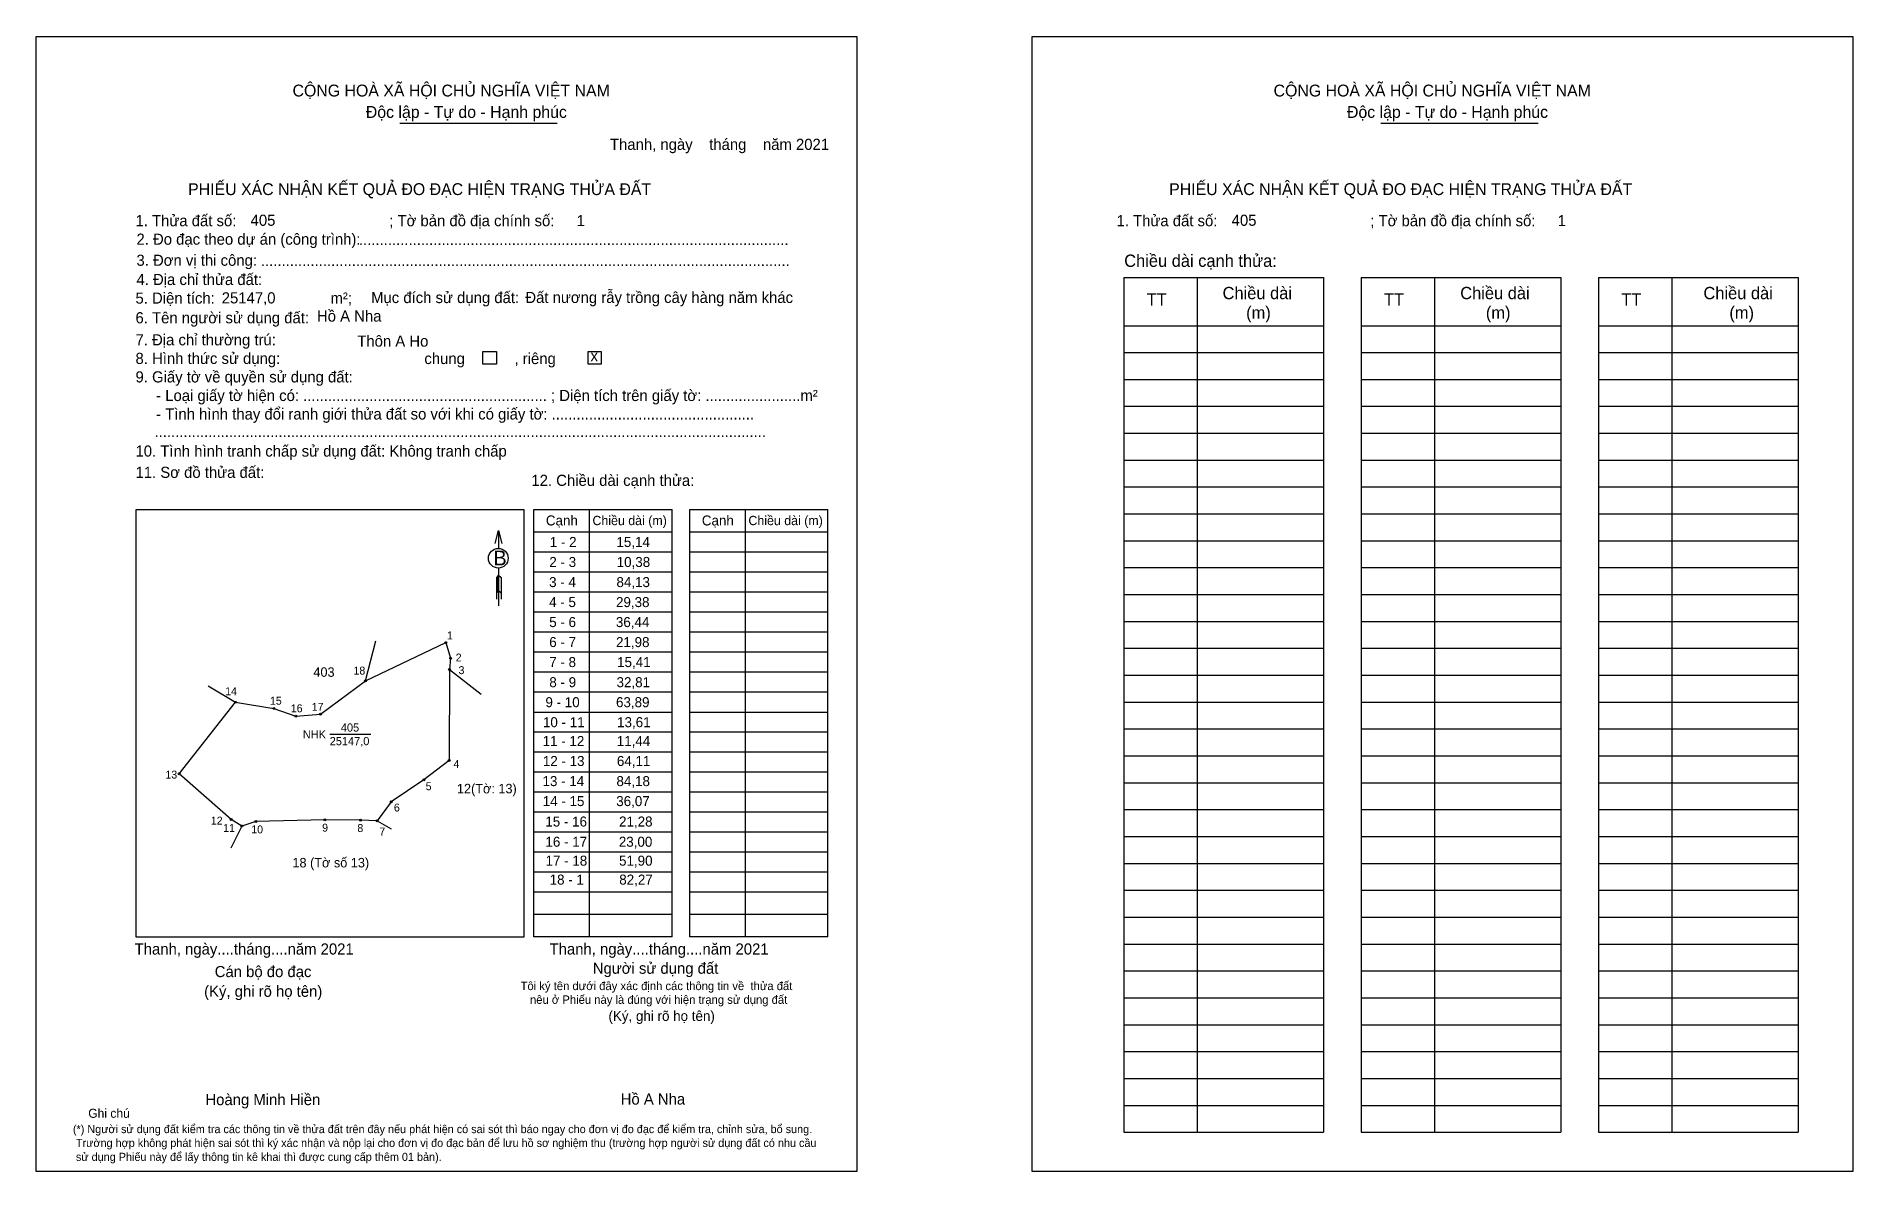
# Model space of a CAD drawing. Extents: x 545463 to 547144, y 1823311 to 1824361.
import ezdxf

# ---------------------------------------------------------------- set-up
doc = ezdxf.new("R2010")
doc.units = 0
for name, color, linetype in [('CanhThua', 7, 'Continuous'), ('kqddKhungInTrang1', 7, 'Continuous'), ('kqddKhungInTrang2', 7, 'Continuous'), ('kqddNoiDung', 7, 'Continuous'), ('kqddTemplate', 7, 'Continuous'), ('Level 1', 7, 'Continuous'), ('MocDinhThua', 7, 'Continuous'), ('NhanDiaChinhThua', 7, 'Continuous'), ('NhanTuCan', 7, 'Continuous'), ('RauThua', 7, 'Continuous'), ('SoHieuDinhThua', 7, 'Continuous')]:
    doc.layers.add(name, color=color, linetype=linetype)

msp = doc.modelspace()

# ---------------------------------------------------------------- linework, layer by layer
at = {"layer": 'CanhThua'}
for p, q in [((545767.6, 1823764.8), (545841.9, 1823800.1)), ((545841.9, 1823800.1), (545846.4, 1823785.6)), ((545846.4, 1823785.6), (545845.4, 1823775.2)), ((545725.9, 1823733.9), (545767.6, 1823764.8)), ((545845.4, 1823775.2), (545845, 1823691.1)), ((545595.2, 1823678.8), (545647.3, 1823744.9)), ((545647.3, 1823744.9), (545682.9, 1823739.3)), ((545682.9, 1823739.3), (545703, 1823732.1)), ((545703, 1823732.1), (545725.9, 1823733.9)), ((545643.4, 1823636.5), (545595.2, 1823678.8)), ((545845, 1823691.1), (545821.7, 1823673.2)), ((545821.7, 1823673.2), (545791.5, 1823652.9)), ((545791.5, 1823652.9), (545778.3, 1823635.3)), ((545653.2, 1823630.5), (545643.4, 1823636.5)), ((545666.2, 1823634.6), (545653.2, 1823630.5)), ((545730.1, 1823636.3), (545666.2, 1823634.6)), ((545762.9, 1823635.9), (545730.1, 1823636.3)), ((545778.3, 1823635.3), (545762.9, 1823635.9))]:
    msp.add_line(p, q, dxfattribs=at)
at = {"layer": 'kqddKhungInTrang1'}
msp.add_lwpolyline([(545463, 1824360.9), (546222.3, 1824360.9), (546222.3, 1823310.8), (545463, 1823310.8)], close=True, dxfattribs=at)
at = {"layer": 'kqddKhungInTrang2'}
msp.add_lwpolyline([(546384.3, 1824360.9), (547143.6, 1824360.9), (547143.6, 1823310.8), (546384.3, 1823310.8)], close=True, dxfattribs=at)
at = {"layer": 'kqddTemplate'}
for p, q in [((545799.4, 1824280.6), (545944.8, 1824280.6)), ((546707.1, 1824280.6), (546852.5, 1824280.6)), ((546469.3, 1824137.8), (546653.9, 1824137.8)), ((546469.3, 1824137.8), (546469.3, 1823347.2)), ((546537.2, 1824137.8), (546537.2, 1823347.2)), ((546653.9, 1824137.8), (546653.9, 1823347.2)), ((546688.9, 1824137.8), (546688.9, 1823347.2)), ((546688.9, 1824137.8), (546873.5, 1824137.8)), ((546756.8, 1824137.8), (546756.8, 1823347.2)), ((546873.5, 1824137.8), (546873.5, 1823347.2)), ((546908.5, 1824137.8), (546908.5, 1823347.2)), ((546908.5, 1824137.8), (547093.1, 1824137.8)), ((546976.4, 1824137.8), (546976.4, 1823347.2)), ((547093.1, 1824137.8), (547093.1, 1823347.2)), ((546469.3, 1824093.3), (546653.9, 1824093.3)), ((546688.9, 1824093.3), (546873.5, 1824093.3)), ((546908.5, 1824093.3), (547093.1, 1824093.3)), ((546469.3, 1824068.5), (546653.9, 1824068.5)), ((546688.9, 1824068.5), (546873.5, 1824068.5)), ((546908.5, 1824068.5), (547093.1, 1824068.5)), ((546469.3, 1824043.6), (546653.9, 1824043.6)), ((546688.9, 1824043.6), (546873.5, 1824043.6)), ((546908.5, 1824043.6), (547093.1, 1824043.6)), ((546469.3, 1824018.7), (546653.9, 1824018.7)), ((546688.9, 1824018.7), (546873.5, 1824018.7)), ((546908.5, 1824018.7), (547093.1, 1824018.7)), ((546469.3, 1823993.9), (546653.9, 1823993.9)), ((546688.9, 1823993.9), (546873.5, 1823993.9)), ((546908.5, 1823993.8), (547093.1, 1823993.8)), ((546469.3, 1823969), (546653.9, 1823969)), ((546688.9, 1823969), (546873.5, 1823969)), ((546908.5, 1823969), (547093.1, 1823969)), ((546469.3, 1823944.1), (546653.9, 1823944.1)), ((546688.9, 1823944.1), (546873.5, 1823944.1)), ((546908.5, 1823944.1), (547093.1, 1823944.1)), ((545923.3, 1823923.3), (546051.2, 1823923.3)), ((545923.3, 1823528.1), (545923.3, 1823923.3)), ((545974.7, 1823923.3), (545974.7, 1823528.1)), ((546051.2, 1823528.1), (546051.2, 1823923.3)), ((546067.6, 1823923.3), (546195.5, 1823923.3)), ((546067.6, 1823528.1), (546067.6, 1823923.3)), ((546119, 1823923.3), (546119, 1823528.1)), ((546195.5, 1823528.1), (546195.5, 1823923.3)), ((546469.3, 1823919.2), (546653.9, 1823919.2)), ((546688.9, 1823919.2), (546873.5, 1823919.2)), ((546908.5, 1823919.2), (547093.1, 1823919.2)), ((545890.7, 1823903.9), (545890.7, 1823887.3)), ((545923.3, 1823902.6), (546051.2, 1823902.6)), ((546067.6, 1823902.6), (546195.5, 1823902.6)), ((545923.3, 1823884.1), (546051.2, 1823884.1)), ((546067.6, 1823884.1), (546195.5, 1823884.1)), ((546469.3, 1823894.4), (546653.9, 1823894.4)), ((546688.9, 1823894.4), (546873.5, 1823894.4)), ((546908.5, 1823894.4), (547093.1, 1823894.4)), ((545890.8, 1823862.4), (545888.7, 1823860.3)), ((545890.8, 1823869.1), (545890.8, 1823834.2)), ((545890.8, 1823862.4), (545893, 1823860.3)), ((545923.3, 1823865.6), (546051.2, 1823865.6)), ((546067.6, 1823865.6), (546195.5, 1823865.6)), ((546469.3, 1823869.5), (546653.9, 1823869.5)), ((546688.9, 1823869.5), (546873.5, 1823869.5)), ((546908.5, 1823869.5), (547093.1, 1823869.5)), ((545890.8, 1823861.4), (545888.7, 1823859.4)), ((545890.8, 1823860.5), (545888.7, 1823858.4)), ((545888.7, 1823860.3), (545888.7, 1823840.3)), ((545890.8, 1823859.5), (545888.7, 1823857.5)), ((545890.8, 1823858.6), (545888.7, 1823856.6)), ((545890.8, 1823857.6), (545888.7, 1823855.6)), ((545890.8, 1823856.7), (545888.7, 1823854.7)), ((545890.8, 1823855.8), (545888.7, 1823853.7)), ((545890.8, 1823854.8), (545888.7, 1823852.8)), ((545890.8, 1823853.9), (545888.7, 1823851.8)), ((545890.8, 1823852.9), (545888.7, 1823850.9)), ((545890.8, 1823852), (545888.7, 1823849.9)), ((545890.8, 1823851), (545888.7, 1823849)), ((545890.8, 1823850.1), (545888.7, 1823848)), ((545890.8, 1823849.1), (545888.7, 1823847.1)), ((545890.8, 1823848.2), (545888.7, 1823846.1)), ((545890.8, 1823848.2), (545893, 1823846.1)), ((545893, 1823860.3), (545893, 1823840.3)), ((545923.3, 1823847.1), (546051.2, 1823847.1)), ((546067.6, 1823847.1), (546195.5, 1823847.1)), ((545923.3, 1823828.5), (546051.2, 1823828.5)), ((546067.6, 1823828.5), (546195.5, 1823828.5)), ((546469.3, 1823844.6), (546653.9, 1823844.6)), ((546688.9, 1823844.6), (546873.5, 1823844.6)), ((546908.5, 1823844.6), (547093.1, 1823844.6)), ((546469.3, 1823819.8), (546653.9, 1823819.8)), ((546688.9, 1823819.8), (546873.5, 1823819.8)), ((546908.5, 1823819.8), (547093.1, 1823819.8)), ((545923.3, 1823810), (546051.2, 1823810)), ((546067.6, 1823810), (546195.5, 1823810)), ((546469.3, 1823794.9), (546653.9, 1823794.9)), ((546688.9, 1823794.9), (546873.5, 1823794.9)), ((546908.5, 1823794.9), (547093.1, 1823794.9)), ((545923.3, 1823791.5), (546051.2, 1823791.5)), ((546067.6, 1823791.5), (546195.5, 1823791.5)), ((545923.3, 1823773), (546051.2, 1823773)), ((546067.6, 1823773), (546195.5, 1823773)), ((546469.3, 1823770), (546653.9, 1823770)), ((546688.9, 1823770), (546873.5, 1823770)), ((546908.5, 1823770), (547093.1, 1823770)), ((545923.3, 1823754.5), (546051.2, 1823754.5)), ((546067.6, 1823754.5), (546195.5, 1823754.5)), ((546469.3, 1823745.2), (546653.9, 1823745.2)), ((546688.9, 1823745.1), (546873.5, 1823745.1)), ((546908.5, 1823745.1), (547093.1, 1823745.1)), ((545923.3, 1823735.9), (546051.2, 1823735.9)), ((546067.6, 1823735.9), (546195.5, 1823735.9)), ((546051.2, 1823717.4), (545923.3, 1823717.4)), ((546195.5, 1823717.4), (546067.6, 1823717.4)), ((546469.3, 1823720.3), (546653.9, 1823720.3)), ((546688.9, 1823720.3), (546873.5, 1823720.3)), ((546908.5, 1823720.3), (547093.1, 1823720.3)), ((546051.2, 1823698.9), (545923.3, 1823698.9)), ((546195.5, 1823698.9), (546067.6, 1823698.9)), ((546469.3, 1823695.4), (546653.9, 1823695.4)), ((546688.9, 1823695.4), (546873.5, 1823695.4)), ((546908.5, 1823695.4), (547093.1, 1823695.4)), ((546051.2, 1823680.4), (545923.3, 1823680.4)), ((546195.5, 1823680.4), (546067.6, 1823680.4)), ((546051.2, 1823661.9), (545923.3, 1823661.9)), ((546195.5, 1823661.9), (546067.6, 1823661.9)), ((546469.3, 1823670.5), (546653.9, 1823670.5)), ((546688.9, 1823670.5), (546873.5, 1823670.5)), ((546908.5, 1823670.5), (547093.1, 1823670.5)), ((546051.2, 1823643.3), (545923.3, 1823643.3)), ((546195.5, 1823643.3), (546067.6, 1823643.3)), ((546469.3, 1823645.7), (546653.9, 1823645.7)), ((546688.9, 1823645.7), (546873.5, 1823645.7)), ((546908.5, 1823645.7), (547093.1, 1823645.7)), ((546051.2, 1823624.8), (545923.3, 1823624.8)), ((546195.5, 1823624.8), (546067.6, 1823624.8)), ((546469.3, 1823620.8), (546653.9, 1823620.8)), ((546688.9, 1823620.8), (546873.5, 1823620.8)), ((546908.5, 1823620.8), (547093.1, 1823620.8)), ((546051.2, 1823606.3), (545923.3, 1823606.3)), ((546195.5, 1823606.3), (546067.6, 1823606.3)), ((546469.3, 1823595.9), (546653.9, 1823595.9)), ((546688.9, 1823595.9), (546873.5, 1823595.9)), ((546908.5, 1823595.9), (547093.1, 1823595.9)), ((546051.2, 1823587.8), (545923.3, 1823587.8)), ((546195.5, 1823587.8), (546067.6, 1823587.8)), ((546051.2, 1823569.3), (545923.3, 1823569.3)), ((546195.5, 1823569.3), (546067.6, 1823569.3)), ((546469.3, 1823571.1), (546653.9, 1823571.1)), ((546688.9, 1823571.1), (546873.5, 1823571.1)), ((546908.5, 1823571.1), (547093.1, 1823571.1)), ((546051.2, 1823548.7), (545923.3, 1823548.7)), ((546195.5, 1823548.7), (546067.6, 1823548.7)), ((546469.3, 1823546.2), (546653.9, 1823546.2)), ((546688.9, 1823546.2), (546873.5, 1823546.2)), ((546908.5, 1823546.2), (547093.1, 1823546.2)), ((546051.2, 1823528.1), (545923.3, 1823528.1)), ((546195.5, 1823528.1), (546067.6, 1823528.1)), ((546469.3, 1823521.3), (546653.9, 1823521.3)), ((546688.9, 1823521.3), (546873.5, 1823521.3)), ((546908.5, 1823521.3), (547093.1, 1823521.3)), ((546469.3, 1823496.4), (546653.9, 1823496.4)), ((546688.9, 1823496.4), (546873.5, 1823496.4)), ((546908.5, 1823496.4), (547093.1, 1823496.4)), ((546469.3, 1823471.6), (546653.9, 1823471.6)), ((546688.9, 1823471.6), (546873.5, 1823471.6)), ((546908.5, 1823471.6), (547093.1, 1823471.6)), ((546469.3, 1823446.7), (546653.9, 1823446.7)), ((546688.9, 1823446.7), (546873.5, 1823446.7)), ((546908.5, 1823446.7), (547093.1, 1823446.7)), ((546469.3, 1823421.8), (546653.9, 1823421.8)), ((546688.9, 1823421.8), (546873.5, 1823421.8)), ((546908.5, 1823421.8), (547093.1, 1823421.8)), ((546469.3, 1823397), (546653.9, 1823397)), ((546688.9, 1823397), (546873.5, 1823397)), ((546908.5, 1823397), (547093.1, 1823397)), ((546469.3, 1823372.1), (546653.9, 1823372.1)), ((546688.9, 1823372.1), (546873.5, 1823372.1)), ((546908.5, 1823372.1), (547093.1, 1823372.1)), ((546469.3, 1823347.2), (546653.9, 1823347.2)), ((546688.9, 1823347.2), (546873.5, 1823347.2)), ((546908.5, 1823347.2), (547093.1, 1823347.2))]:
    msp.add_line(p, q, dxfattribs=at)
for points in [[(545876.3, 1824069.3), (545888.7, 1824069.3), (545888.7, 1824057.8), (545876.3, 1824057.8)], [(545973.5, 1824069.3), (545985.8, 1824069.3), (545985.8, 1824057.8), (545973.5, 1824057.8)], [(545555.4, 1823923.3), (545914.2, 1823923.3), (545914.2, 1823527.8), (545555.4, 1823527.8)]]:
    msp.add_lwpolyline(points, close=True, dxfattribs=at)
msp.add_lwpolyline([(545887.7, 1823891.9), (545890.7, 1823903.9), (545893.7, 1823891.9)], dxfattribs=at)
msp.add_circle((545890.5, 1823878.2), 9.12, dxfattribs=at)
at = {"layer": 'Level 1'}
msp.add_line((545653.2, 1823630.5), (545643.1, 1823610.1), dxfattribs=at)
at = {"layer": 'MocDinhThua'}
for centre in [(545841.9, 1823800.1), (545846.4, 1823785.6), (545767.6, 1823764.8), (545845.4, 1823775.2), (545647.3, 1823744.9), (545682.9, 1823739.3), (545703, 1823732.1), (545725.9, 1823733.9), (545595.2, 1823678.8), (545845, 1823691.1), (545821.7, 1823673.2), (545791.5, 1823652.9), (545643.4, 1823636.5), (545653.2, 1823630.5), (545666.2, 1823634.6), (545730.1, 1823636.3), (545762.9, 1823635.9), (545778.3, 1823635.3)]:
    msp.add_circle(centre, 0.878, dxfattribs=at)
at = {"layer": 'NhanDiaChinhThua'}
msp.add_line((545734.5, 1823715.3), (545772.4, 1823715.3), dxfattribs=at)
at = {"layer": 'RauThua'}
for p, q in [((545767.6, 1823764.8), (545777.1, 1823801.7)), ((545845.4, 1823775.2), (545874.5, 1823752.6)), ((545622.1, 1823760.2), (545647.3, 1823744.9)), ((545778.3, 1823635.3), (545791.4, 1823628))]:
    msp.add_line(p, q, dxfattribs=at)

# ---------------------------------------------------------------- texts
at = {"layer": 'kqddNoiDung'}
for s, height, p in [('Thanh, ngày    tháng    năm 2021  ', 10.289, (545993.8, 1824255.9)), ('405', 10.29, (545661.3, 1824185.7)), ('1', 10.3, (545963, 1824185.4)), ('405', 10.29, (546569, 1824185.7)), ('1', 10.3, (546870.7, 1824185.4)), ('........................................................................................................', 10.289, (545761.5, 1824168)), ('................................................................................................................................', 10.289, (545670.8, 1824148.5)), ('25147,0', 10.29, (545634.6, 1824113.9)), ('Đất nương rẫy trồng cây hàng năm khác', 10.289, (545915.5, 1824114.3)), ('Hồ A Nha', 10.29, (545722.7, 1824097.1)), ('Thôn A Ho', 10.29, (545760, 1824073.9)), ('x', 10.3, (545975.8, 1824060.4)), ('1 - 2', 9.26, (545938.1, 1823888.6)), ('15,14', 9.26, (545999.8, 1823888.6)), ('2 - 3', 9.26, (545937.7, 1823870.1)), ('10,38', 9.26, (546000, 1823870.1)), ('3 - 4', 9.26, (545937.5, 1823851.5)), ('84,13', 9.26, (545999.8, 1823851.5)), ('4 - 5', 9.26, (545937.5, 1823833)), ('29,38', 9.26, (545999.4, 1823833)), ('5 - 6', 9.26, (545937.6, 1823814.5)), ('36,44', 9.26, (545999.3, 1823814.5)), ('6 - 7', 9.26, (545937.6, 1823796)), ('21,98', 9.26, (545999.4, 1823796)), ('7 - 8', 9.26, (545937.6, 1823777.5)), ('15,41', 9.26, (546000.4, 1823777.5)), ('8 - 9', 9.26, (545937.7, 1823758.9)), ('32,81', 9.26, (545999.9, 1823758.9)), ('9 - 10', 9.26, (545934.1, 1823740.4)), ('63,89', 9.26, (545999.4, 1823740.4)), ('10 - 11', 9.26, (545931.8, 1823721.9)), ('13,61', 9.26, (546000.4, 1823721.9)), ('11 - 12', 9.26, (545931.5, 1823704.5)), ('11,44', 9.26, (546000.1, 1823704.5)), ('12 - 13', 9.26, (545931.7, 1823686)), ('64,11', 9.26, (546000.2, 1823686)), ('13 - 14', 9.26, (545931.4, 1823667.4)), ('84,18', 9.26, (545999.8, 1823667.4)), ('14 - 15', 9.26, (545931.6, 1823648.9)), ('36,07', 9.26, (545999.6, 1823648.9)), ('15 - 16', 9.26, (545934, 1823630)), ('21,28', 9.26, (546002.2, 1823630)), ('16 - 17', 9.26, (545934.1, 1823611.3)), ('23,00', 9.26, (546002, 1823611.3)), ('17 - 18', 9.26, (545934.2, 1823593.8)), ('51,90', 9.26, (546002.2, 1823593.8)), ('18 - 1', 9.26, (545938, 1823576.3)), ('82,27', 9.26, (546002.4, 1823576.3)), ('Thanh, ngày....tháng....năm 2021', 10.289, (545554, 1823511.6)), ('Thanh, ngày....tháng....năm 2021', 10.289, (545937.9, 1823511.6)), ('Hồ A Nha', 10.29, (546003.7, 1823372.8))]:
    msp.add_text(s, height=height, dxfattribs=at).set_placement(p)
at = {"layer": 'kqddTemplate'}
for s, height, p in [('CỘNG HOÀ XÃ HỘI CHỦ NGHĨA VIỆT NAM', 10.975, (545700.1, 1824305.3)), ('CỘNG HOÀ XÃ HỘI CHỦ NGHĨA VIỆT NAM', 10.975, (546607.8, 1824305.3)), ('Độc lập - Tự do - Hạnh phúc', 10.975, (545767.9, 1824285.5)), ('Độc lập - Tự do - Hạnh phúc', 10.975, (546675.7, 1824285.5)), ('PHIẾU XÁC NHẬN KẾT QUẢ ĐO ĐẠC HIỆN TRẠNG THỬA ĐẤT', 10.975, (545603.5, 1824214.1)), ('PHIẾU XÁC NHẬN KẾT QUẢ ĐO ĐẠC HIỆN TRẠNG THỬA ĐẤT', 10.975, (546511.2, 1824214.1)), ('1. Thửa đất số:                                     ; Tờ bản đồ địa chính số:', 10.289, (545554.8, 1824185.3)), ('1. Thửa đất số:                                     ; Tờ bản đồ địa chính số:', 10.289, (546462.5, 1824185.3)), ('2. Đo đạc theo dự án (công trình): ', 10.289, (545555.7, 1824168.2)), ('3. Đơn vị thi công: ', 10.289, (545555.7, 1824148.7)), ('Chiều dài cạnh thửa:', 11.369, (546469.6, 1824147.7)), ('4. Địa chỉ thửa đất:', 10.289, (545555.7, 1824130.9)), ('Chiều dài', 11.37, (546560.6, 1824117.8)), ('Chiều dài', 11.37, (546780.5, 1824117.8)), ('Chiều dài', 11.37, (547005.5, 1824117.8)), ('5. Diện tích:                            m²; ', 10.289, (545554.8, 1824113.7)), ('Mục đích sử dụng đất:', 10.289, (545772.8, 1824114.2)), ('TT', 11.37, (546490.3, 1824111.9)), ('TT', 11.37, (546709.9, 1824111.9)), ('TT', 11.37, (546929.5, 1824111.9)), ('6. Tên người sử dụng đất:', 10.289, (545554.8, 1824095.5)), ('(m)', 11.37, (546582.4, 1824099.7)), ('(m)', 11.37, (546804.2, 1824099.7)), ('(m)', 11.37, (547029.5, 1824099.7)), ('7. Địa chỉ thường trú:', 10.289, (545554.8, 1824075.1)), ('8. Hình thức sử dụng:', 10.289, (545554.8, 1824057.9)), ('chung            , riêng', 10.289, (545822.1, 1824057.8)), ('9. Giấy tờ về quyền sử dụng đất:', 10.289, (545554.8, 1824040.8)), ('     - Loại giấy tờ hiện có: ........................................................... ; Diện tích trên giấy tờ: .......................m²', 10.289, (545554.8, 1824023.6)), ('     - Tình hình thay đổi ranh giới thửa đất so với khi có giấy tờ: .................................................', 10.289, (545554.8, 1824006.5)), ('10. Tình hình tranh chấp sử dụng đất: Không tranh chấp', 10.289, (545554.8, 1823972.2)), ('....................................................................................................................................................', 10.289, (545572.4, 1823990.2)), ('11. Sơ đồ thửa đất:', 10.289, (545554.8, 1823952.5)), ('12. Chiều dài cạnh thửa:', 10.289, (545921.1, 1823945.1)), ('Cạnh', 9.26, (545934.5, 1823908.5)), ('Chiều dài (m)', 8.574, (545977.6, 1823908.8)), ('Cạnh', 9.26, (546078.8, 1823908.5)), ('Chiều dài (m)', 8.574, (546121.9, 1823908.8)), ('B', 13.7, (545886, 1823871.6)), ('Cán bộ đo đạc', 10.289, (545628.1, 1823490.7)), ('Người sử dụng đất', 10.289, (545977.9, 1823493.8)), ('(Ký, ghi rõ họ tên)', 10.289, (545618.3, 1823472.5)), ('Tôi ký tên dưới đây xác định các thông tin về  thửa đất ', 7.778, (545911.1, 1823478.7)), ('nêu ở Phiếu này là đúng với hiện trạng sử dụng đất', 7.778, (545919.8, 1823466)), ('(Ký, ghi rõ họ tên)', 9.26, (545992.4, 1823450.2)), ('Hoàng Minh Hiền', 10.289, (545619.5, 1823372.3)), ('Ghi chú', 8.33, (545511.1, 1823360.6)), ('(*) Người sử dụng đất kiểm tra các thông tin về thửa đất trên đây nếu phát hiện có sai sót thì báo ngay cho đơn vị đo đạc để kiểm tra, chỉnh sửa, bổ sung.', 7.5007, (545496.9, 1823346.4)), (' Trường hợp không phát hiện sai sót thì ký xác nhận và nộp lại cho đơn vị đo đạc bản để lưu hồ sơ nghiệm thu (trường hợp người sử dụng đất có nhu cầu', 7.5007, (545496.9, 1823333.6)), (' sử dụng Phiếu này để lấy thông tin kê khai thì được cung cấp thêm 01 bản).', 7.501, (545496.9, 1823320.7))]:
    msp.add_text(s, height=height, dxfattribs=at).set_placement(p)
at = {"layer": 'NhanDiaChinhThua'}
for s, p in [('NHK', (545709.6, 1823711.5)), ('25147,0', (545734.5, 1823705.2)), ('405', (545744.8, 1823717.8))]:
    msp.add_text(s, height=7.59, dxfattribs=at).set_placement(p)
at = {"layer": 'NhanTuCan'}
for s, height, p in [('403', 8.78, (545719.4, 1823768.5)), ('12(Tờ: 13)', 8.78, (545852.2, 1823660.7)), ('18 (Tờ số 13)', 8.779, (545700, 1823592.2))]:
    msp.add_text(s, height=height, dxfattribs=at).set_placement(p)
at = {"layer": 'SoHieuDinhThua'}
for s, p in [('1', (545843, 1823803.1)), ('18', (545756.5, 1823770.6)), ('2', (545851.1, 1823782.7)), ('3', (545853.7, 1823771)), ('14', (545637.8, 1823751.5)), ('15', (545679.2, 1823742.7)), ('17', (545717.9, 1823737.1)), ('16', (545698.5, 1823735.7)), ('13', (545582.5, 1823674.4)), ('4', (545849, 1823684.2)), ('5', (545823.3, 1823663.6)), ('6', (545793.9, 1823643.9)), ('12', (545624.5, 1823631.8)), ('11', (545635.9, 1823625)), ('10', (545661.9, 1823623.7)), ('9', (545727.5, 1823625.3)), ('8', (545760.1, 1823624.9)), ('7', (545780.4, 1823621.7))]:
    msp.add_text(s, height=7.32, dxfattribs=at).set_placement(p)

doc.saveas('drawing.dxf')
